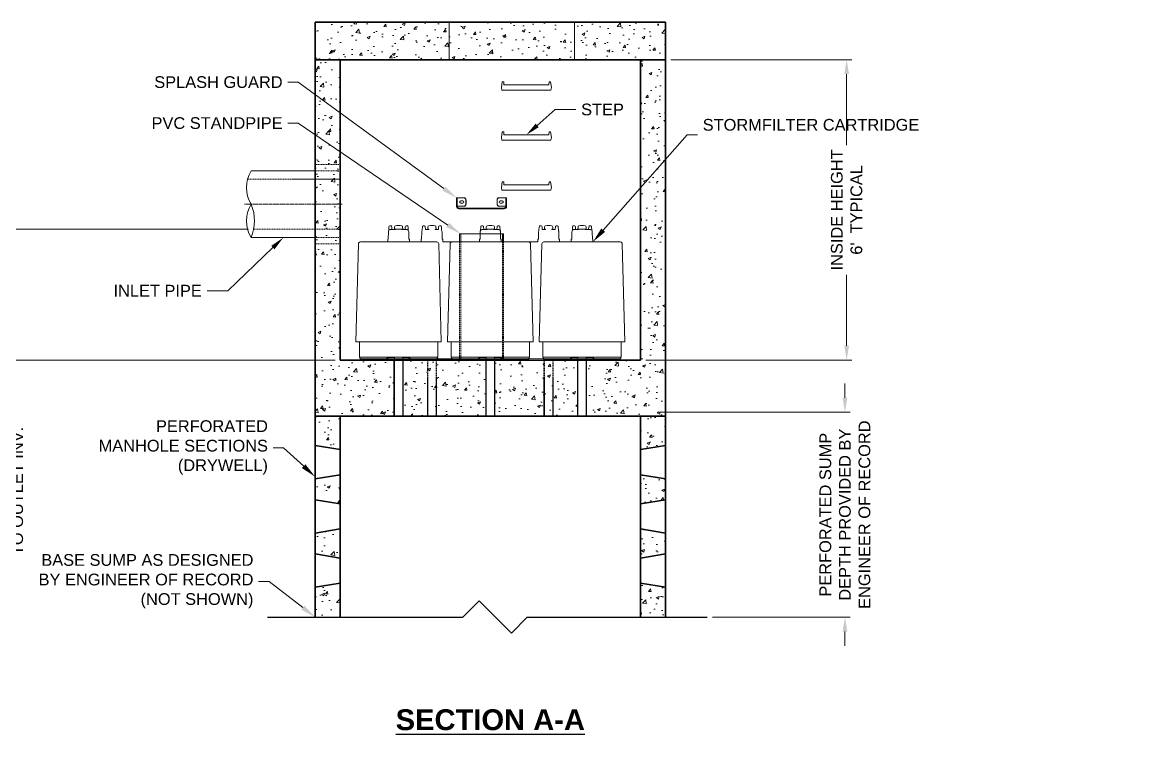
# Model space of a CAD drawing. Header units: feet. Extents: x -3082 to 1991, y 184 to 523.
# Drawn here: x 119.6 to 386.6, y 183.6 to 357.1 of the extents above; entities that cross this region are included whole.
import ezdxf
from ezdxf import colors
from ezdxf.entities.mleader import LeaderData, LeaderLine
from ezdxf.math import Vec2, Vec3

# ---------------------------------------------------------------- set-up
doc = ezdxf.new("R2010")
doc.units = ezdxf.units.FT
doc.header["$LTSCALE"] = 0.5
doc.header["$MEASUREMENT"] = 0
doc.linetypes.add('CENTER2', pattern=[1.125, 0.75, -0.125, 0.125, -0.125])
doc.linetypes.add('HIDDEN2', pattern=[0.1875, 0.125, -0.0625])
for name, color, linetype, lineweight in [('CCP-Access-Mfg Parts', 212, 'Continuous', 18), ('CCP-By Others', 8, 'Continuous', 15), ('CCP-By Others-Hidden', 8, 'HIDDEN2', 9), ('CCP-Centerline', 3, 'CENTER2', 15), ('CCP-Dimension', 34, 'Continuous', 18), ('CCP-Hatch', 8, 'Continuous', 9), ('CCP-Internal', 12, 'Continuous', 18), ('CCP-Internal-Hidden', 12, 'HIDDEN2', 9), ('CCP-Structure', 140, 'Continuous', 35), ('CCP-Structure-Hidden', 144, 'HIDDEN2', 18), ('CCP-Symbol', 34, 'Continuous', 30), ('CCP-Text', 52, 'Continuous', 25)]:
    doc.layers.add(name, color=color, linetype=linetype, lineweight=lineweight)
doc.styles.add('CCP-Text', font='arial.ttf')
doc.dimstyles.new('CCP-Dim Style', dxfattribs={"dimtxt": 0.070312, "dimasz": 0.085938, "dimexe": 0.03125, "dimexo": 0.03125, "dimgap": 0.03125, "dimtad": 0, "dimdec": 4, "dimzin": 3, "dimdsep": 46, "dimlunit": 4, "dimtxsty": 'CCP-Text', "dimcen": -0.0625, "dimclrd": 256, "dimclre": 256, "dimclrt": 52, "dimadec": 0, "dimazin": 1, "dimtfac": 0.75, "dimtdec": 4, "dimtmove": 0, "dimatfit": 3, "dimfxl": 1, "dimtfill": 1, "dimfrac": 1, "dimtolj": 1, "dimtzin": 0, "dimlwd": -1, "dimlwe": -1, "dimarcsym": 0})

# ---------------------------------------------------------------- blocks, each defined once
blk = doc.blocks.new('SF-Cartridge-side')
at = {"layer": 'CCP-Internal'}
for p, q in [((-2.03, 31), (-1.58, 31)), ((0, 31.1), (-0.76, 31.1)), ((0, 31.1), (0.76, 31.1)), ((2.03, 31), (1.58, 31)), ((2.59, 28.06), (-2.59, 28.06)), ((-9.41, 4.06), (9.41, 4.06)), ((-9.31, 0.4), (9.31, 0.4)), ((-1, 0.4), (-1, 0)), ((1, 0.4), (1, 0))]:
    blk.add_line(p, q, dxfattribs=at)
blk.add_lwpolyline([(-0.76, 31.92, 0.356377), (-0.97, 31.69), (-0.99, 31.1), (-0.76, 31.1), (-0.76, 31), (-1.58, 31), (-1.61, 31.71, 0.403563), (-1.79, 31.89), (-1.96, 31.89), (-2.12, 31.89, 0.405089), (-2.3, 31.71), (-2.33, 30.85, 0.164127), (-2.41, 30.62), (-2.42, 30.49), (-2.47, 28.75, -0.407006), (-2.53, 28.69), (-2.59, 28.69), (-2.59, 28.56), (-2.59, 28.06), (-9.15, 28.06, 0.402069), (-9.64, 27.58), (-10.25, 4.06), (-9.41, 4.06), (-9.41, 0.4), (-9.31, 0.4), (-9.31, 0.25, 0.414214), (-9.06, 0), (0, 0), (9.06, 0, 0.414214), (9.31, 0.25), (9.31, 0.4), (9.41, 0.4), (9.41, 4.06), (10.25, 4.06), (9.64, 27.58, 0.402069), (9.15, 28.06), (2.59, 28.06), (2.59, 28.56), (2.59, 28.69), (2.53, 28.69, -0.407006), (2.47, 28.75), (2.42, 30.49), (2.41, 30.62, 0.164127), (2.33, 30.85), (2.3, 31.71, 0.405089), (2.12, 31.89), (1.96, 31.89), (1.79, 31.89, 0.403563), (1.61, 31.71), (1.58, 31), (0.76, 31), (0.76, 31.1), (0.99, 31.1), (0.97, 31.69, 0.356377), (0.76, 31.92, 0.041622), (0, 31.99, 0.041622)], format="xyb", close=True, dxfattribs=at)
for points in [[(-2.98, 0, 0.198912), (-2.8, 0.07), (-2.64, 0.24, -0.198912), (-2.46, 0.31), (-1, 0.31)], [(2.98, 0, -0.198912), (2.8, 0.07), (2.64, 0.24, 0.198912), (2.46, 0.31), (1, 0.31)]]:
    blk.add_lwpolyline(points, format="xyb", dxfattribs=at)
for centre, start, end in [((-2.03, 30.62), 90, 143.0504), ((2.03, 30.62), 36.9496, 90)]:
    blk.add_arc(centre, 0.375, start, end, dxfattribs=at)
blk = doc.blocks.new('MHSteps-front')
at = {"layer": 'CCP-Access-Mfg Parts'}
blk.add_lwpolyline([(-5.4375, 0.75), (-5.375, 0), (5.375, 0), (5.4375, 0.75), (5.8125, 0.75), (6, -0.625), (5.875, -1.25), (-5.875, -1.25), (-6, -0.625), (-5.8125, 0.75)], close=True, dxfattribs=at)
blk = doc.blocks.new('*D44')
at = {"layer": 'CCP-Dimension', "transparency": 16777216}
for p, q in [((275.1, 348.1), (318.55, 348.1)), ((317.3, 344.67), (317.3, 327.65)), ((317.3, 279.54), (317.3, 296.56)), ((269.1, 276.1), (318.55, 276.1))]:
    blk.add_line(p, q, dxfattribs=at)
for points in [[(316.73, 344.67), (317.88, 344.67), (317.3, 348.1)], [(316.73, 279.54), (317.88, 279.54), (317.3, 276.1)]]:
    blk.add_solid(points, dxfattribs=at)
at = {"layer": 'Defpoints', "color": 0, "transparency": 16777216}
for p in [(273.85, 348.1), (267.85, 276.1), (317.3, 276.1)]:
    blk.add_point(p, dxfattribs=at)
at = {"layer": 'CCP-Dimension', "color": 52, "transparency": 16777216, "insert": (317.3, 312.1), "char_height": 2.8125, "attachment_point": 5, "rotation": 90, "style": 'CCP-Text', "bg_fill": 3, "box_fill_scale": 1.25, "bg_fill_color": 256, "bg_fill_true_color": 13158600, "bg_fill_transparency": 0}
blk.add_mtext("\\A1;INSIDE HEIGHT\\P6'  TYPICAL", dxfattribs=at)
blk = doc.blocks.new('*D45')
at = {"layer": 'CCP-Dimension', "transparency": 16777216}
for p, q in [((173.85, 307.45), (112.46, 307.45)), ((113.71, 304.02), (113.71, 279.54)), ((194.6, 276.1), (112.46, 276.1)), ((113.71, 276.1), (113.71, 263.28))]:
    blk.add_line(p, q, dxfattribs=at)
for points in [[(113.14, 304.02), (114.28, 304.02), (113.71, 307.45)], [(113.14, 279.54), (114.28, 279.54), (113.71, 276.1)]]:
    blk.add_solid(points, dxfattribs=at)
at = {"layer": 'Defpoints', "color": 0, "transparency": 16777216}
for p in [(175.1, 307.45), (113.71, 276.1), (195.85, 276.1)]:
    blk.add_point(p, dxfattribs=at)
at = {"layer": 'CCP-Dimension', "color": 52, "transparency": 16777216, "insert": (113.71, 244.69), "char_height": 2.8125, "attachment_point": 5, "rotation": 90, "style": 'CCP-Text', "bg_fill": 3, "box_fill_scale": 1.25, "bg_fill_color": 256, "bg_fill_true_color": 13158600, "bg_fill_transparency": 0}
blk.add_mtext('\\A1;HYDRAULIC DROP \\P(H) INLET INV. \\PTO OUTLET INV.', dxfattribs=at)
blk = doc.blocks.new('*D46')
at = {"layer": 'CCP-Dimension', "transparency": 16777216}
for p, q in [((316.89, 267.04), (316.89, 270.48)), ((271.97, 263.6), (318.14, 263.6)), ((285.13, 214.41), (318.14, 214.41)), ((316.89, 210.98), (316.89, 207.54))]:
    blk.add_line(p, q, dxfattribs=at)
for points in [[(316.32, 267.04), (317.47, 267.04), (316.89, 263.6)], [(316.32, 210.98), (317.47, 210.98), (316.89, 214.41)]]:
    blk.add_solid(points, dxfattribs=at)
at = {"layer": 'Defpoints', "color": 0, "transparency": 16777216}
for p in [(270.72, 263.6), (283.88, 214.41)]:
    blk.add_point(p, dxfattribs=at)
at = {"layer": 'CCP-Dimension', "color": 52, "transparency": 16777216, "insert": (316.89, 239.01), "char_height": 2.8125, "attachment_point": 5, "rotation": 90, "style": 'CCP-Text', "bg_fill": 3, "box_fill_scale": 1.25, "bg_fill_color": 256, "bg_fill_true_color": 13158600, "bg_fill_transparency": 0}
blk.add_mtext('\\A1;PERFORATED SUMP\\PDEPTH PROVIDED BY\\PENGINEER OF RECORD', dxfattribs=at)
at = {"layer": 'Defpoints', "color": 0, "transparency": 16777216}
blk.add_point((316.89, 214.41), dxfattribs=at)

msp = doc.modelspace()

# ---------------------------------------------------------------- hatches: boundary and pattern name
at = {"layer": 'CCP-Hatch'}
h = msp.add_hatch(dxfattribs=at)
h.set_pattern_fill('AR-CONC', color=256, style=0)
h.set_pattern_definition([(50, (-887.3036, -754.536), (7.172602, -0.627521), [0.75, -8.25]), (355, (-887.3036, -754.536), (-1.387513, 7.52192), [0.6, -6.6]), (100.4514, (-886.706, -754.588), (5.785094, 6.894395), [0.637402, -7.01142]), (46.1842, (-887.304, -752.536), (10.67241, -1.65519), [1.125, -12.375]), (96.6356, (-886.414, -752.674), (9.34663, 9.74118), [0.9561, -10.51713]), (351.1842, (-887.304, -752.536), (9.34662, 9.741186), [0.9, -9.9]), (21, (-886.3036, -753.036), (5.96907, -4.026189), [0.75, -8.25]), (326, (-886.3036, -753.036), (2.433153, 7.2515), [0.6, -6.6]), (71.4514, (-885.806, -753.3715), (8.402226, 3.225305), [0.637402, -7.01142]), (37.5, (-887.3036, -754.536), (0.1215986, 3.3289385), [0, -6.52, 0, -6.7, 0, -6.625]), (7.5, (-887.3036, -754.536), (2.630695, 3.944117), [0, -3.82, 0, -6.37, 0, -2.525]), (327.5, (-889.5336, -754.536), (5.3382244, -0.2255487), [0, -2.5, 0, -7.8, 0, -10.35]), (317.5, (-890.5336, -754.536), (5.831862, 1.00105), [0, -3.25, 0, -5.18, 0, -7.35])])
h.paths.add_polyline_path([(273.84843, 357.10453), (189.84843, 357.10453), (189.84843, 348.10453), (195.84843, 348.10453), (267.84843, 348.10453), (273.84843, 348.10453)])

# ---------------------------------------------------------------- linework, layer by layer
at = {"layer": 'CCP-By Others'}
for p, q in [((189.84843, 321.45373), (174.50428, 321.45373)), ((174.50428, 305.45373), (189.84843, 305.45373))]:
    msp.add_line(p, q, dxfattribs=at)
for centre, radius, start, end in [((180.88159, 317.45827), 7.52555, 147.9323738, 212.2230557), ((180.85299, 309.441), 7.49697, 147.7136284, 212.1306227), ((164.63938, 309.46304), 10.64851, 337.8821038, 21.9621473)]:
    msp.add_arc(centre, radius, start, end, dxfattribs=at)
at = {"layer": 'CCP-By Others-Hidden'}
for p, q in [((189.84843, 321.45373), (195.84843, 321.45373)), ((195.84843, 319.45373), (173.62542, 319.45373)), ((175.0966, 307.45373), (195.84843, 307.45373)), ((189.84843, 305.45373), (195.84843, 305.45373))]:
    msp.add_line(p, q, dxfattribs=at)
at = {"layer": 'CCP-Centerline', "ltscale": 0.75}
msp.add_line((196.34491, 313.45373), (172.92544, 313.45373), dxfattribs=at)
at = {"layer": 'CCP-Internal'}
for p, q in [((223.73798, 314.99716), (225.5311, 314.99716)), ((223.73798, 314.99716), (223.73798, 312.93466)), ((223.73798, 312.99716), (225.5311, 312.99716)), ((223.92548, 314.99716), (223.92548, 313.11116)), ((223.92548, 312.99716), (223.92548, 312.93466)), ((224.30048, 312.55966), (235.17548, 312.55966)), ((224.75939, 314.24716), (225.25083, 314.24716)), ((224.75939, 313.74716), (225.25083, 313.74716)), ((225.98798, 314.49716), (225.98798, 313.49716)), ((226.02253, 314.49716), (226.02253, 313.49716)), ((233.45343, 314.49716), (233.45343, 313.49716)), ((233.48798, 314.49716), (233.48798, 313.49716)), ((235.73798, 314.99716), (233.94486, 314.99716)), ((235.73798, 312.99716), (233.94486, 312.99716)), ((234.71657, 314.24716), (234.22513, 314.24716)), ((234.71657, 313.74716), (234.22513, 313.74716)), ((235.55048, 314.99716), (235.55048, 313.11116)), ((235.55048, 312.99716), (235.55048, 312.93466)), ((235.73798, 314.99716), (235.73798, 312.93466)), ((224.30048, 312.37216), (235.17548, 312.37216)), ((224.48798, 304.4339), (224.48798, 306.37216)), ((224.48798, 306.37216), (234.98798, 306.37216)), ((224.73798, 304.4339), (224.73798, 306.37216)), ((234.73798, 304.4339), (234.73798, 306.37216)), ((234.98798, 304.4339), (234.98798, 306.37216)), ((208.74843, 276.36845), (208.74843, 262.60453)), ((208.84843, 276.36845), (208.84843, 262.60453)), ((210.84843, 276.36845), (210.84843, 262.60453)), ((210.94843, 276.36845), (210.94843, 262.60453)), ((230.74843, 276.36845), (230.74843, 262.60453)), ((230.84843, 276.36845), (230.84843, 262.60453)), ((232.84843, 276.36845), (232.84843, 262.60453)), ((232.94843, 276.36845), (232.94843, 262.60453)), ((252.74843, 276.36845), (252.74843, 262.60453)), ((252.84843, 276.36845), (252.84843, 262.60453)), ((254.84843, 276.36845), (254.84843, 262.60453)), ((254.94843, 276.36845), (254.94843, 262.60453))]:
    msp.add_line(p, q, dxfattribs=at)
for points in [[(222.70303, 304.43095, 0.044214917), (222.70303, 304.43095), (220.44218, 304.43095), (220.44218, 304.93095), (220.44218, 305.05595), (220.37389, 305.05595, -0.407006115), (220.31391, 305.11447), (220.27093, 306.85595), (220.25374, 306.98877, 0.164127045), (220.17843, 307.21637), (220.15161, 308.07431, 0.4050893), (219.9642, 308.25595), (219.80343, 308.25595), (219.64171, 308.25595, 0.403562736), (219.45434, 308.0753), (219.42843, 307.36595), (218.60809, 307.36595), (218.60408, 307.46599), (218.83975, 307.46599), (218.81919, 308.05452, 0.356377401), (218.61078, 308.29234, 0.041622173), (217.84843, 308.356, 0.041622173), (217.08609, 308.29234, 0.356377401), (216.87767, 308.05452), (216.85712, 307.46599), (217.09279, 307.46599), (217.08877, 307.36595), (216.26843, 307.36595), (216.24253, 308.0753, 0.403562736), (216.05516, 308.25595), (215.89343, 308.25595), (215.73266, 308.25595, 0.4050893), (215.54526, 308.07431), (215.51843, 307.21637, 0.164127045), (215.44313, 306.98877), (215.42593, 306.85595), (215.38296, 305.11447, -0.407006115), (215.32298, 305.05595), (215.25468, 305.05595), (215.25468, 304.93095), (215.25468, 304.43095), (215.25468, 304.43095)], [(248.44218, 304.43095), (248.44218, 304.43095), (248.44218, 304.93095), (248.44218, 305.05595), (248.37389, 305.05595, -0.407006115), (248.31391, 305.11447), (248.27093, 306.85595), (248.25374, 306.98877, 0.164127045), (248.17843, 307.21637), (248.15161, 308.07431, 0.4050893), (247.9642, 308.25595), (247.80343, 308.25595), (247.64171, 308.25595, 0.403562736), (247.45434, 308.0753), (247.42843, 307.36595), (246.60809, 307.36595), (246.60408, 307.46599), (246.83975, 307.46599), (246.81919, 308.05452, 0.356377401), (246.61078, 308.29234, 0.041622173), (245.84843, 308.356, 0.041622173), (245.08609, 308.29234, 0.356377401), (244.87767, 308.05452), (244.85712, 307.46599), (245.09279, 307.46599), (245.08877, 307.36595), (244.26843, 307.36595), (244.24253, 308.0753, 0.403562736), (244.05516, 308.25595), (243.89343, 308.25595), (243.73266, 308.25595, 0.4050893), (243.54526, 308.07431), (243.51843, 307.21637, 0.164127045), (243.44313, 306.98877), (243.42593, 306.85595), (243.38296, 305.11447, -0.407006115), (243.32298, 305.05595), (243.25468, 305.05595), (243.25468, 304.93095), (243.25468, 304.43095), (240.99383, 304.43095)], [(208.78593, 276.36845), (217.84843, 276.36845), (226.91093, 276.36845, 0.190299432), (227.08175, 276.43591)]]:
    msp.add_lwpolyline(points, format="xyb", dxfattribs=at)
msp.add_lwpolyline([(235.05434, 276.44168), (245.84843, 276.36845), (254.91093, 276.36845)], dxfattribs=at)
for centre, radius, start, end in [((224.30048, 312.93466), 0.5625, 180, 270), ((224.30048, 312.93466), 0.375, 180, 270), ((235.17548, 312.93466), 0.5625, 270, 0), ((235.17548, 312.93466), 0.375, 270, 0)]:
    msp.add_arc(centre, radius, start, end, dxfattribs=at)
for centre, major_axis, start_param, end_param in [((224.75939, 313.99716), (0, 0.25), 0, 3.141592654), ((225.25083, 313.99716), (0, 0.25), 3.141592654, 6.283185307), ((225.49654, 314.49716), (0, 0.5), 4.71238898, 6.283185307), ((225.5311, 314.49716), (0, 0.5), 4.71238898, 6.283185307), ((233.94486, 313.49716), (0, -0.5), 4.71238898, 6.283185307), ((233.97942, 313.49716), (0, -0.5), 4.71238898, 6.283185307), ((234.68202, 313.99716), (0, 0.25), 3.141592654, 6.283185307)]:
    msp.add_ellipse(centre, major_axis=major_axis, ratio=0.982872187, start_param=start_param, end_param=end_param, dxfattribs=at)
at = {"layer": 'CCP-Internal', "extrusion": (0, 0, -1)}
for centre, major_axis, start_param, end_param in [((224.79394, 313.99716), (0, 0.25), 3.141592654, 6.283185307), ((225.49654, 313.49716), (0, -0.5), 4.71238898, 6.283185307), ((225.5311, 313.49716), (0, -0.5), 4.71238898, 6.283185307), ((233.94486, 314.49716), (0, 0.5), 4.71238898, 6.283185307), ((233.97942, 314.49716), (0, 0.5), 4.71238898, 6.283185307), ((234.22513, 313.99716), (0, 0.25), 3.141592654, 6.283185307), ((234.71657, 313.99716), (0, 0.25), 0, 3.141592654)]:
    msp.add_ellipse(centre, major_axis=major_axis, ratio=0.982872187, start_param=start_param, end_param=end_param, dxfattribs=at)
at = {"layer": 'CCP-Internal-Hidden', "ltscale": 5}
for p, q in [((224.48798, 304.4339), (224.48798, 276.10453)), ((224.73798, 304.4339), (224.73798, 276.10453)), ((234.73798, 304.4339), (234.73798, 276.10453)), ((234.98798, 304.4339), (234.98798, 276.10453))]:
    msp.add_line(p, q, dxfattribs=at)
at = {"layer": 'CCP-Internal-Hidden'}
for p, q in [((216.74871, 276.36845), (216.74871, 262.60453)), ((216.84871, 276.36845), (216.84871, 262.60453)), ((218.84871, 276.36845), (218.84871, 262.60453)), ((218.94871, 276.36845), (218.94871, 262.60453)), ((244.71268, 276.36845), (244.71268, 262.60453)), ((244.81268, 276.36845), (244.81268, 262.60453)), ((246.81268, 276.36845), (246.81268, 262.60453)), ((246.91268, 276.36845), (246.91268, 262.60453))]:
    msp.add_line(p, q, dxfattribs=at)
at = {"layer": 'CCP-Structure'}
for p, q in [((195.84843, 357.10453), (267.84843, 357.10453)), ((267.84843, 262.60453), (267.84843, 214.41414)), ((273.84843, 262.60453), (273.84843, 214.41414)), ((267.84843, 254.60453), (273.84843, 255.60453)), ((267.84843, 248.60453), (273.84843, 247.60453)), ((267.84843, 241.60453), (273.84843, 242.60453)), ((267.84843, 235.60453), (273.84843, 234.60453)), ((267.84843, 228.60453), (273.84843, 229.60453)), ((195.84843, 222.60453), (189.84843, 221.60453)), ((267.84843, 222.60453), (273.84843, 221.60453))]:
    msp.add_line(p, q, dxfattribs=at)
for points in [[(273.84843, 348.10453), (273.84843, 357.10453), (189.84843, 357.10453), (189.84843, 348.10453), (195.84843, 348.10453), (267.84843, 348.10453), (273.84843, 348.10453)], [(267.84843, 276.10453), (195.84843, 276.10453), (195.84843, 348.10453), (189.84843, 348.10453), (189.84843, 262.60453), (273.84843, 262.60453), (273.84843, 271.57652), (273.84843, 283.95783), (273.84843, 348.10453), (267.84843, 348.10453)]]:
    msp.add_lwpolyline(points, close=True, dxfattribs=at)
at = {"layer": 'CCP-Structure-Hidden'}
for p, q in [((222.01535, 357.10453), (222.01535, 348.10453)), ((252.01535, 357.10453), (252.01535, 348.10453)), ((189.84843, 322.95373), (195.84843, 322.95373)), ((189.85558, 303.94885), (195.85558, 303.95336))]:
    msp.add_line(p, q, dxfattribs=at)
at = {"layer": 'CCP-Symbol'}
for p, q in [((225.29294, 214.41414), (229.19162, 218.31282)), ((229.19162, 218.31282), (236.88695, 210.61749)), ((178.40393, 214.41414), (225.29294, 214.41414)), ((236.88695, 210.61749), (240.6836, 214.41414)), ((240.6836, 214.41414), (283.88003, 214.41414))]:
    msp.add_line(p, q, dxfattribs=at)

# ---------------------------------------------------------------- block references
for name, p in [('MHSteps-front', (240.49933, 342.10453)), ('MHSteps-front', (240.49933, 330.10453)), ('MHSteps-front', (240.49933, 318.10453)), ('SF-Cartridge-side', (209.84843, 276.36845)), ('SF-Cartridge-side', (231.84843, 276.36845)), ('SF-Cartridge-side', (253.84843, 276.36845))]:
    msp.add_blockref(name, p)

# ---------------------------------------------------------------- texts
at = {"layer": 'CCP-Text', "insert": (231.84843, 189.79971), "char_height": 5, "attachment_point": 5, "style": 'CCP-Text'}
msp.add_mtext('\\pxt17;{\\fArial|b1|i0|c0|p34;\\LSECTION A-A}', dxfattribs=at)

# ---------------------------------------------------------------- leaders
at = {"layer": 'CCP-Dimension'}
ml = msp.add_multileader_mtext('Standard', dxfattribs=at)
ml.set_content('SPLASH GUARD', color=52, style='CCP-Text')
ml.set_leader_properties(color=256, linetype='ByLayer', lineweight=-1)
ml.build(insert=Vec2(0, 0))
ml.multileader.update_dxf_attribs({"text_left_attachment_type": 2, "text_right_attachment_type": 2, "dogleg_length": 0.0625, "arrow_head_size": 3.75, "scale": 40})
ctx = ml.context
ctx.base_point, ctx.scale, ctx.char_height, ctx.arrow_head_size, ctx.landing_gap_size, ctx.plane_origin = Vec3(150.38969, 342.70852), 40, 2.8125, 3.75, 1.25, Vec3(562.83887, 189.10741)
ctx.left_attachment, ctx.right_attachment, ctx.text_align_type = 2, 2, 2
notes = []
notes.append((ctx, [(1, (1, 1, 0), (185.79002, 342.70852), (-1, 0), 2.5, [(0, [(223.73798, 314.99716)], 0, [])])]))
ctx.mtext.insert, ctx.mtext.width, ctx.mtext.alignment, ctx.mtext.flow_direction = Vec3(182.04002, 344.16274), 81.597752, 3, 5
ml = msp.add_multileader_mtext('Standard', dxfattribs=at)
ml.set_content('STEP', color=52, style='CCP-Text')
ml.set_leader_properties(color=256, linetype='ByLayer', lineweight=-1)
ml.build(insert=Vec2(0, 0))
ml.multileader.update_dxf_attribs({"text_left_attachment_type": 2, "text_right_attachment_type": 2, "dogleg_length": 0.125, "arrow_head_size": 3.4375, "scale": 40})
ctx = ml.context
ctx.base_point, ctx.scale, ctx.char_height, ctx.arrow_head_size, ctx.landing_gap_size, ctx.plane_origin = Vec3(252.37711, 336.1466), 40, 2.8125, 3.4375, 1.25, Vec3(542.63631, 338.80276)
ctx.left_attachment, ctx.right_attachment = 2, 2
notes.append((ctx, [(0, (1, 1, 0), (247.37711, 336.1466), (1, 0), 5, [(0, [(240.49933, 330.10453)], 0, [])])]))
ctx.mtext.insert, ctx.mtext.width, ctx.mtext.flow_direction = Vec3(253.62711, 337.60081), 2.5, 5
ml = msp.add_multileader_mtext('Standard', dxfattribs=at)
ml.set_content('PVC STANDPIPE', color=52, style='CCP-Text')
ml.set_leader_properties(color=256, linetype='ByLayer', lineweight=-1)
ml.build(insert=Vec2(0, 0))
ml.multileader.update_dxf_attribs({"text_left_attachment_type": 2, "text_right_attachment_type": 2, "dogleg_length": 0.0625, "arrow_head_size": 3.75, "scale": 40})
ctx = ml.context
ctx.base_point, ctx.scale, ctx.char_height, ctx.arrow_head_size, ctx.landing_gap_size, ctx.plane_origin = Vec3(149.86403, 332.88204), 40, 2.8125, 3.75, 1.25, Vec3(299.65938, 192.2649)
ctx.left_attachment, ctx.right_attachment, ctx.text_align_type = 2, 2, 2
notes.append((ctx, [(0, (1, 1, 0), (185.79002, 332.88204), (-1, 0), 2.5, [(0, [(224.73798, 306.37216)], 0, [])])]))
ctx.mtext.insert, ctx.mtext.width, ctx.mtext.alignment, ctx.mtext.flow_direction = Vec3(182.04002, 334.33626), 36, 3, 5
ml = msp.add_multileader_mtext('Standard', dxfattribs=at)
ml.set_content('STORMFILTER CARTRIDGE', color=52, style='CCP-Text')
ml.set_leader_properties(color=256, linetype='ByLayer', lineweight=-1)
ml.build(insert=Vec2(0, 0))
ml.multileader.update_dxf_attribs({"text_left_attachment_type": 2, "text_right_attachment_type": 2, "dogleg_length": 0.0625, "arrow_head_size": 3.75, "scale": 40})
ctx = ml.context
ctx.base_point, ctx.scale, ctx.char_height, ctx.arrow_head_size, ctx.landing_gap_size, ctx.plane_origin = Vec3(281.52372, 330.09549), 40, 2.8125, 3.75, 1.25, Vec3(101.76395, 226.75627)
ctx.left_attachment, ctx.right_attachment = 2, 2
notes.append((ctx, [(1, (1, 1, 0), (279.02372, 330.09549), (1, 0), 2.5, [(0, [(256.44218, 304.43095)], 0, [])])]))
ctx.mtext.insert, ctx.mtext.width, ctx.mtext.flow_direction = Vec3(282.77372, 333.91839), 40.5, 5
ml = msp.add_multileader_mtext('Standard', dxfattribs=at)
ml.set_content('INLET PIPE', color=52, style='CCP-Text')
ml.set_leader_properties(color=256, linetype='ByLayer', lineweight=-1)
ml.build(insert=Vec2(0, 0))
ml.multileader.update_dxf_attribs({"text_left_attachment_type": 2, "text_right_attachment_type": 2, "dogleg_length": 0.125, "arrow_head_size": 3.4375, "scale": 40})
ctx = ml.context
ctx.base_point, ctx.scale, ctx.char_height, ctx.arrow_head_size, ctx.landing_gap_size, ctx.plane_origin = Vec3(140.81288, 292.72923), 40, 2.8125, 3.4375, 1.25, Vec3(178.36809, 365.65682)
ctx.left_attachment, ctx.right_attachment, ctx.text_align_type = 2, 2, 2
notes.append((ctx, [(0, (1, 1, 0), (168.9155, 292.72923), (-1, 0), 5, [(0, [(182.19449, 305.45373)], 0, [])])]))
ctx.mtext.insert, ctx.mtext.alignment, ctx.mtext.flow_direction = Vec3(162.6655, 294.13644), 3, 5
for ctx, leaders in notes:
    for number, flags, end, landing, length, lines in leaders:
        leader = LeaderData()
        leader.index, (leader.has_last_leader_line, leader.has_dogleg_vector, leader.attachment_direction) = number, flags
        leader.last_leader_point, leader.dogleg_vector, leader.dogleg_length = Vec3(end), Vec3(landing), length
        for number, points, colour, breaks in lines:
            line = LeaderLine()
            line.index, line.vertices, line.color, line.breaks = number, Vec3.list(points), colors.encode_raw_color(colour), breaks
            leader.lines.append(line)
        ctx.leaders.append(leader)

# ---------------------------------------------------------------- next in the draw order: dimensions: what is measured, and where the dimension line sits
for base, p1, p2, text, picture, middle in [((317.30214, 276.10453), (273.84843, 348.10453), (267.84843, 276.10453), "INSIDE HEIGHT\\P6'  TYPICAL", '*D44', (317.30214, 312.10453)), ((113.71186, 276.10453), (175.0966, 307.45373), (195.84843, 276.10453), 'HYDRAULIC DROP \\P(H) INLET INV. \\PTO OUTLET INV.', '*D45', (113.71186, 244.69373))]:
    dim = msp.add_linear_dim(base=base, p1=p1, p2=p2, angle=90, text=text, dimstyle='CCP-Dim Style', override={"dimscale": 0, "dimtix": 0, "dimtofl": 0, "dimtmove": 0, "dimatfit": 1}, dxfattribs=at)
    dim.commit()
    dim.dimension.update_dxf_attribs({"geometry": picture, "text_midpoint": middle, "dimtype": 160})

# ---------------------------------------------------------------- next in the draw order: hatches: boundary and pattern name
at = {"layer": 'CCP-Hatch'}
h = msp.add_hatch(dxfattribs=at)
h.set_pattern_fill('AR-CONC', color=256, style=0)
h.paths.add_polyline_path([(195.84843, 254.60453), (195.84843, 262.60453), (192.97343, 262.60453), (192.72343, 262.60453), (189.84843, 262.60453), (189.84843, 255.60453)])
h.paths.add_polyline_path([(195.84843, 241.60453), (195.84843, 248.60453), (189.84843, 247.60453), (189.84843, 242.60453)])
h.paths.add_polyline_path([(195.84843, 228.60453), (195.84843, 235.60453), (189.84843, 234.60453), (189.84843, 229.60453)])
h.paths.add_polyline_path([(189.84843, 214.41414), (195.84843, 214.41414), (195.84843, 222.60453), (189.84843, 221.60453)])
h.paths.add_polyline_path([(267.84843, 214.41414), (273.84843, 214.41414), (273.84843, 221.60453), (267.84843, 222.60453)])
h.paths.add_polyline_path([(267.84843, 235.60453), (267.84843, 228.60453), (273.84843, 229.60453), (273.84843, 234.60453)])
h.paths.add_polyline_path([(267.84843, 248.60453), (267.84843, 241.60453), (273.84843, 242.60453), (273.84843, 247.60453)])
h.paths.add_polyline_path([(267.84843, 262.60453), (267.84843, 254.60453), (273.84843, 255.60453), (273.84843, 262.60453), (270.97343, 262.60453), (270.72343, 262.60453)])

# ---------------------------------------------------------------- next in the draw order: linework, layer by layer
at = {"layer": 'CCP-Structure'}
for p, q in [((189.84843, 262.60453), (189.84843, 214.41414)), ((195.84843, 262.60453), (195.84843, 214.41414)), ((195.84843, 254.60453), (189.84843, 255.60453)), ((195.84843, 248.60453), (189.84843, 247.60453)), ((195.84843, 241.60453), (189.84843, 242.60453)), ((195.84843, 235.60453), (189.84843, 234.60453)), ((195.84843, 228.60453), (189.84843, 229.60453))]:
    msp.add_line(p, q, dxfattribs=at)

# ---------------------------------------------------------------- next in the draw order: leaders
at = {"layer": 'CCP-Dimension'}
ml = msp.add_multileader_mtext('Standard', dxfattribs=at)
ml.set_content('\\A1;PERFORATED\\PMANHOLE SECTIONS\\P(DRYWELL)', color=52, style='CCP-Text')
ml.set_leader_properties(color=256, linetype='ByLayer', lineweight=-1)
ml.build(insert=Vec2(0, 0))
ml.multileader.update_dxf_attribs({"text_left_attachment_type": 2, "text_right_attachment_type": 2, "dogleg_length": 0.0625, "arrow_head_size": 3.75, "scale": 40})
ctx = ml.context
ctx.base_point, ctx.scale, ctx.char_height, ctx.arrow_head_size, ctx.landing_gap_size, ctx.plane_origin = Vec3(137.16133, 255.07498), 40, 2.8125, 3.75, 1.25, Vec3(189.84843, 248.10453)
ctx.left_attachment, ctx.right_attachment, ctx.text_align_type = 2, 2, 2
notes = []
notes.append((ctx, [(0, (1, 1, 0), (182.27111, 255.07498), (-1, 0), 2.5, [(0, [(189.84843, 248.10453)], 0, [])])]))
ctx.mtext.insert, ctx.mtext.alignment, ctx.mtext.flow_direction = Vec3(178.52111, 261.65603), 3, 5
ml = msp.add_multileader_mtext('Standard', dxfattribs=at)
ml.set_content('BASE SUMP AS DESIGNED\\P BY ENGINEER OF RECORD \\P(NOT SHOWN)', color=52, style='CCP-Text')
ml.set_leader_properties(color=256, linetype='ByLayer', lineweight=-1)
ml.build(insert=Vec2(0, 0))
ml.multileader.update_dxf_attribs({"text_left_attachment_type": 2, "text_right_attachment_type": 2, "dogleg_length": 0.0625, "arrow_head_size": 3.75, "scale": 40})
ctx = ml.context
ctx.base_point, ctx.scale, ctx.char_height, ctx.arrow_head_size, ctx.landing_gap_size, ctx.plane_origin = Vec3(121.38218, 222.97696), 40, 2.8125, 3.75, 1.25, Vec3(189.84843, 214.41414)
ctx.left_attachment, ctx.right_attachment, ctx.text_align_type = 2, 2, 2
notes.append((ctx, [(0, (1, 1, 0), (178.78561, 222.97696), (-1, 0), 2.5, [(0, [(189.84843, 214.41414)], 0, [])])]))
ctx.mtext.insert, ctx.mtext.alignment, ctx.mtext.flow_direction = Vec3(175.03561, 229.55801), 3, 5
for ctx, leaders in notes:
    for number, flags, end, landing, length, lines in leaders:
        leader = LeaderData()
        leader.index, (leader.has_last_leader_line, leader.has_dogleg_vector, leader.attachment_direction) = number, flags
        leader.last_leader_point, leader.dogleg_vector, leader.dogleg_length = Vec3(end), Vec3(landing), length
        for number, points, colour, breaks in lines:
            line = LeaderLine()
            line.index, line.vertices, line.color, line.breaks = number, Vec3.list(points), colors.encode_raw_color(colour), breaks
            leader.lines.append(line)
        ctx.leaders.append(leader)

# ---------------------------------------------------------------- next in the draw order: dimensions: what is measured, and where the dimension line sits
dim = msp.add_linear_dim(base=(316.89232, 214.41414), p1=(270.72343, 263.60453), p2=(283.88003, 214.41414), angle=90, text='PERFORATED SUMP\\PDEPTH PROVIDED BY\\PENGINEER OF RECORD', dimstyle='CCP-Dim Style', override={"dimscale": 0, "dimtofl": 0}, dxfattribs=at)
dim.commit()
dim.dimension.update_dxf_attribs({"geometry": '*D46', "text_midpoint": (316.89232, 239.00934)})

# ---------------------------------------------------------------- next in the draw order: hatches: boundary and pattern name
at = {"layer": 'CCP-Hatch'}
h = msp.add_hatch(dxfattribs=at)
h.set_pattern_fill('AR-CONC', color=256, style=0)
h.paths.add_polyline_path([(195.84843, 348.10453), (189.84843, 348.10453), (189.84843, 322.95373), (195.84843, 322.95373)])
h.paths.add_polyline_path([(195.84843, 322.95373), (189.84843, 322.95373), (189.84843, 321.45373), (195.84843, 321.45373)])
h.paths.add_polyline_path([(195.84843, 321.45373), (189.84843, 321.45373), (189.84843, 319.45373), (195.84843, 319.45373)])
h.paths.add_polyline_path([(195.84843, 319.45373), (189.84843, 319.45373), (189.84843, 313.45373), (195.84843, 313.45373)])
h.paths.add_polyline_path([(195.84843, 313.45373), (189.84843, 313.45373), (189.84843, 307.45373), (195.84843, 307.45373)])
h.paths.add_polyline_path([(195.84843, 307.45373), (189.84843, 307.45373), (189.84843, 305.45373), (195.84843, 305.45373)])
h.paths.add_polyline_path([(195.84843, 305.45373), (189.84843, 305.45373), (189.84843, 303.94884), (195.84843, 303.95335)])
h.paths.add_polyline_path([(195.84843, 303.95335), (189.84843, 303.94884), (189.84843, 262.60453), (208.74843, 262.60453), (208.74843, 276.10453), (195.84843, 276.10453)])
h.paths.add_polyline_path([(216.74871, 276.10453), (210.94843, 276.10453), (210.94843, 262.60453), (216.74871, 262.60453)])
h.paths.add_polyline_path([(218.84871, 276.10453), (216.84871, 276.10453), (216.84871, 262.60453), (218.84871, 262.60453)])
h.paths.add_polyline_path([(230.74843, 276.10453), (218.94871, 276.10453), (218.94871, 262.60453), (230.74843, 262.60453)])
h.paths.add_polyline_path([(244.71268, 276.10453), (232.94843, 276.10453), (232.94843, 262.60453), (244.71268, 262.60453)])
h.paths.add_polyline_path([(246.81268, 276.10453), (244.81268, 276.10453), (244.81268, 262.60453), (246.81268, 262.60453)])
h.paths.add_polyline_path([(252.74843, 276.10453), (246.91268, 276.10453), (246.91268, 262.60453), (252.74843, 262.60453)])
h.paths.add_polyline_path([(273.84843, 271.57652), (273.84843, 283.95783), (273.84843, 348.10453), (267.84843, 348.10453), (267.84843, 276.10453), (254.94843, 276.10453), (254.94843, 262.60453), (273.84843, 262.60453)])

doc.saveas('drawing.dxf')
